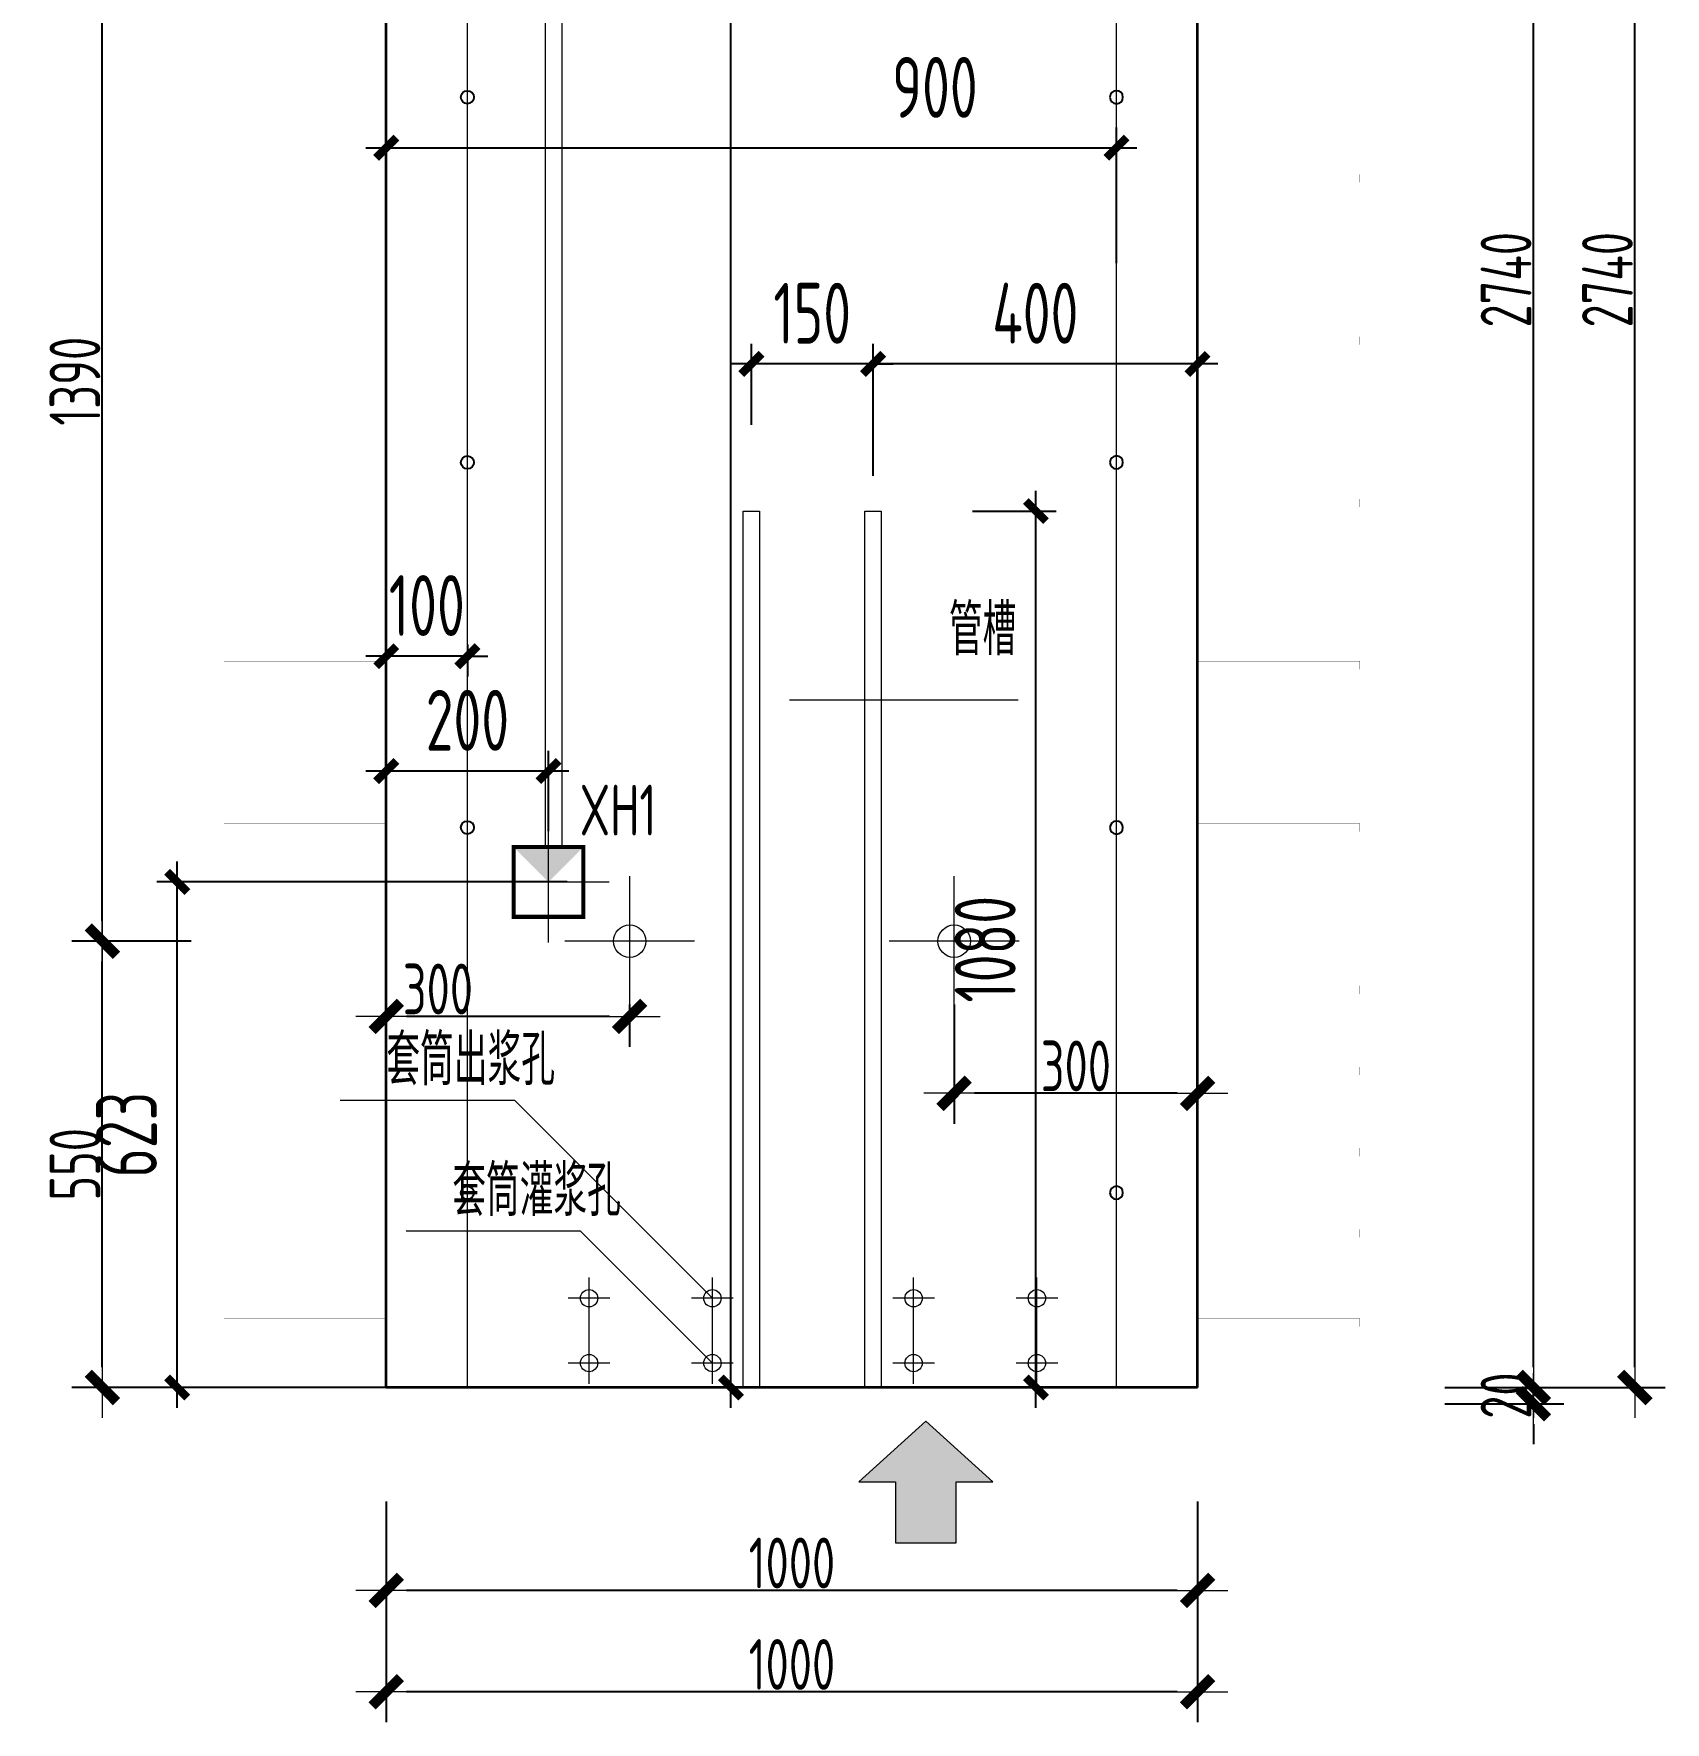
# Model space of a CAD drawing. Extents: x -85320 to 1679916, y -1321939 to 627.
# Drawn here: x 1053777 to 1061821, y -1100663 to -1092341 of the extents above; entities that cross this region are included whole.
import ezdxf
from ezdxf.enums import TextEntityAlignment as Align

# ---------------------------------------------------------------- set-up
doc = ezdxf.new("R2010")
doc.units = 0
doc.header["$LTSCALE"] = 1000
doc.linetypes.add('DOTE', pattern=[2.42, 2, -0.2, 0.02, -0.2])
for name, color, linetype in [('DIAN BOX', 7, 'Continuous'), ('S_WALL', 9, 'Continuous'), ('拉模', 7, 'Continuous')]:
    doc.layers.add(name, color=color, linetype=linetype)
for name, color, linetype, lineweight in [('WCOL', 7, 'Continuous', 0), ('参数表文字', 7, 'Continuous', 18), ('直线', 7, 'Continuous', 18), ('预制墙埋件', 8, 'Continuous', 18), ('预制墙墙身水平筋', 130, 'Continuous', 18), ('预制墙墙身纵向受力筋', 1, 'Continuous', 18), ('预制墙详图标注', 3, 'Continuous', 18), ('预制墙详图轮廓', 3, 'Continuous', 35)]:
    doc.layers.add(name, color=color, linetype=linetype, lineweight=lineweight)
doc.styles.add('TSSD_Dimension', font='tssdeng.shx', dxfattribs={"width": 0.7, "bigfont": 'hztxt.shx'})
doc.styles.add('TSSD_Rein', font='Tssdeng.shx', dxfattribs={"width": 0.7, "bigfont": 'hztxt.shx'})
doc.styles.add('样式 1', font='yjkeng.shx', dxfattribs={"width": 0.7, "bigfont": 'yjkchn.shx'})
doc.dimstyles.new('标注', dxfattribs={"dimtxt": 300, "dimasz": 100, "dimexe": 100, "dimexo": 250, "dimgap": 100, "dimtad": 1, "dimdec": 0, "dimlfac": 0.25, "dimzin": 0, "dimdsep": 46, "dimtxsty": 'TSSD_Dimension', "dimblk": 'ARCHTICK', "dimcen": 0, "dimdle": 100, "dimclrt": 7, "dimadec": 0, "dimazin": 0, "dimtfac": 1, "dimtdec": 0, "dimtix": 1, "dimtmove": 2, "dimatfit": 3, "dimfxl": 1, "dimtolj": 1, "dimtzin": 0, "dimarcsym": 0})
doc.dimstyles.new('盈建科结构', dxfattribs={"dimscale": 100, "dimtxt": 2.5, "dimasz": 1, "dimexe": 1.5, "dimexo": 0.625, "dimgap": 0.1, "dimtad": 1, "dimdec": 0, "dimrnd": 1, "dimzin": 0, "dimdsep": 46, "dimtxsty": '样式 1', "dimblk": '_yjkbk', "dimblk1": 'ARCHTICK', "dimblk2": 'ARCHTICK', "dimcen": 0.09, "dimadec": 0, "dimazin": 0, "dimtfac": 1, "dimtdec": 4, "dimtix": 1, "dimtmove": 2, "dimatfit": 3, "dimfxl": 1, "dimtolj": 1, "dimtzin": 0, "dimarcsym": 0})

# ---------------------------------------------------------------- blocks, each defined once
blk = doc.blocks.new('_yjkbk')
blk.add_line((-1, 0), (1.5, 0))
blk.add_lwpolyline([(-0.7, -0.7, 0.5, 0.5, 0), (0.7, 0.7, 0.5, 0.5, 0)], format="xyseb")
blk = doc.blocks.new('*D3281')
at = {"layer": 'Defpoints', "color": 0, "transparency": 16777216}
for p in [(1058315.3, -1097063.2), (1059515.3, -1097063.2), (1058315.3, -1097563.2)]:
    blk.add_point(p, dxfattribs=at)
at = {"layer": '预制墙详图标注', "color": 0, "lineweight": -2, "transparency": 16777216}
for p, q in [((1058315.3, -1097125.7), (1058315.3, -1097713.2)), ((1059515.3, -1097125.7), (1059515.3, -1097713.2)), ((1059415.3, -1097563.2), (1058415.3, -1097563.2))]:
    blk.add_line(p, q, dxfattribs=at)
at = {"layer": '预制墙详图标注', "color": 0, "lineweight": -2, "transparency": 16777216, "xscale": 100, "yscale": 100, "zscale": 100, "rotation": 180}
blk.add_blockref('_yjkbk', (1058315.3, -1097563.2), dxfattribs=at)
at = {"layer": '预制墙详图标注', "color": 0, "lineweight": -2, "transparency": 16777216, "xscale": 100, "yscale": 100, "zscale": 100}
blk.add_blockref('_yjkbk', (1059515.3, -1097563.2), dxfattribs=at)
at = {"layer": '预制墙详图标注', "color": 0, "transparency": 16777216, "insert": (1058915.3, -1097553.2), "char_height": 250, "attachment_point": 8, "style": '样式 1'}
blk.add_mtext('\\A1;300', dxfattribs=at)
blk = doc.blocks.new('_ArchTick')
at = {"color": 0, "linetype": 'ByBlock', "const_width": 0.4}
blk.add_lwpolyline([(-0.5, -0.5), (0.5, 0.5)], dxfattribs=at)
blk = doc.blocks.new('*D3283')
at = {"layer": 'Defpoints', "color": 0, "transparency": 16777216}
for p in [(1055515.3, -1097063.2), (1056715.3, -1097063.2), (1055515.3, -1097184.1)]:
    blk.add_point(p, dxfattribs=at)
at = {"layer": '预制墙详图标注', "color": 0, "lineweight": -2, "transparency": 16777216}
for p, q in [((1055515.3, -1097125.7), (1055515.3, -1097334.1)), ((1056715.3, -1097125.7), (1056715.3, -1097334.1)), ((1056615.3, -1097184.1), (1055615.3, -1097184.1))]:
    blk.add_line(p, q, dxfattribs=at)
at = {"layer": '预制墙详图标注', "color": 0, "lineweight": -2, "transparency": 16777216, "xscale": 100, "yscale": 100, "zscale": 100, "rotation": 180}
blk.add_blockref('_yjkbk', (1055515.3, -1097184.1), dxfattribs=at)
at = {"layer": '预制墙详图标注', "color": 0, "lineweight": -2, "transparency": 16777216, "xscale": 100, "yscale": 100, "zscale": 100}
blk.add_blockref('_yjkbk', (1056715.3, -1097184.1), dxfattribs=at)
at = {"layer": '预制墙详图标注', "color": 0, "transparency": 16777216, "insert": (1055769.9, -1097174.1), "char_height": 250, "attachment_point": 8, "style": '样式 1'}
blk.add_mtext('\\A1;300', dxfattribs=at)
blk = doc.blocks.new('*D3284')
at = {"layer": 'Defpoints', "color": 0, "transparency": 16777216}
for p in [(1055515.3, -1099513.2), (1059515.3, -1099513.2), (1055515.3, -1100013.2)]:
    blk.add_point(p, dxfattribs=at)
at = {"layer": '预制墙详图标注', "color": 0, "lineweight": -2, "transparency": 16777216}
for p, q in [((1055515.3, -1099575.7), (1055515.3, -1100163.2)), ((1059515.3, -1099575.7), (1059515.3, -1100163.2)), ((1059415.3, -1100013.2), (1055615.3, -1100013.2))]:
    blk.add_line(p, q, dxfattribs=at)
at = {"layer": '预制墙详图标注', "color": 0, "lineweight": -2, "transparency": 16777216, "xscale": 100, "yscale": 100, "zscale": 100, "rotation": 180}
blk.add_blockref('_yjkbk', (1055515.3, -1100013.2), dxfattribs=at)
at = {"layer": '预制墙详图标注', "color": 0, "lineweight": -2, "transparency": 16777216, "xscale": 100, "yscale": 100, "zscale": 100}
blk.add_blockref('_yjkbk', (1059515.3, -1100013.2), dxfattribs=at)
at = {"layer": '预制墙详图标注', "color": 0, "transparency": 16777216, "insert": (1057515.3, -1100003.2), "char_height": 250, "attachment_point": 8, "style": '样式 1'}
blk.add_mtext('\\A1;1000', dxfattribs=at)
blk = doc.blocks.new('*D3285')
at = {"layer": 'Defpoints', "color": 0, "transparency": 16777216}
for p in [(1055515.3, -1100013.2), (1059515.3, -1100013.2), (1055515.3, -1100513.2)]:
    blk.add_point(p, dxfattribs=at)
at = {"layer": '预制墙详图标注', "color": 0, "lineweight": -2, "transparency": 16777216}
for p, q in [((1055515.3, -1100075.7), (1055515.3, -1100663.2)), ((1059515.3, -1100075.7), (1059515.3, -1100663.2)), ((1059415.3, -1100513.2), (1055615.3, -1100513.2))]:
    blk.add_line(p, q, dxfattribs=at)
at = {"layer": '预制墙详图标注', "color": 0, "lineweight": -2, "transparency": 16777216, "xscale": 100, "yscale": 100, "zscale": 100, "rotation": 180}
blk.add_blockref('_yjkbk', (1055515.3, -1100513.2), dxfattribs=at)
at = {"layer": '预制墙详图标注', "color": 0, "lineweight": -2, "transparency": 16777216, "xscale": 100, "yscale": 100, "zscale": 100}
blk.add_blockref('_yjkbk', (1059515.3, -1100513.2), dxfattribs=at)
at = {"layer": '预制墙详图标注', "color": 0, "transparency": 16777216, "insert": (1057515.3, -1100503.2), "char_height": 250, "attachment_point": 8, "style": '样式 1'}
blk.add_mtext('\\A1;1000', dxfattribs=at)
blk = doc.blocks.new('*D3286')
at = {"layer": 'Defpoints', "color": 0, "transparency": 16777216}
for p in [(1060671.2, -1099013.2), (1061171.2, -1099013.2), (1060671.2, -1099093.2)]:
    blk.add_point(p, dxfattribs=at)
at = {"layer": '预制墙详图标注', "color": 0, "lineweight": -2, "transparency": 16777216}
for p, q in [((1061171.2, -1098913.2), (1061171.2, -1098813.2)), ((1060733.7, -1099013.2), (1061321.2, -1099013.2)), ((1061171.2, -1099093.2), (1061171.2, -1099013.2)), ((1060733.7, -1099093.2), (1061321.2, -1099093.2)), ((1061171.2, -1099193.2), (1061171.2, -1099293.2))]:
    blk.add_line(p, q, dxfattribs=at)
at = {"layer": '预制墙详图标注', "color": 0, "lineweight": -2, "transparency": 16777216, "xscale": 100, "yscale": 100, "zscale": 100}
for p, rotation in [((1061171.2, -1099013.2), 270), ((1061171.2, -1099093.2), 90)]:
    blk.add_blockref('_yjkbk', p, dxfattribs=dict(at, rotation=rotation))
at = {"layer": '预制墙详图标注', "color": 0, "transparency": 16777216, "insert": (1061161.2, -1099053.2), "char_height": 250, "attachment_point": 8, "rotation": 90, "style": '样式 1'}
blk.add_mtext('\\A1;20', dxfattribs=at)
blk = doc.blocks.new('*D3287')
at = {"layer": 'Defpoints', "color": 0, "transparency": 16777216}
for p in [(1054115.3, -1096813.2), (1054615.3, -1096813.2), (1054615.3, -1099013.2)]:
    blk.add_point(p, dxfattribs=at)
at = {"layer": '预制墙详图标注', "color": 0, "lineweight": -2, "transparency": 16777216}
for p, q in [((1054552.8, -1096813.2), (1053965.3, -1096813.2)), ((1054115.3, -1098913.2), (1054115.3, -1096913.2)), ((1054552.8, -1099013.2), (1053965.3, -1099013.2))]:
    blk.add_line(p, q, dxfattribs=at)
at = {"layer": '预制墙详图标注', "color": 0, "lineweight": -2, "transparency": 16777216, "xscale": 100, "yscale": 100, "zscale": 100}
for p, rotation in [((1054115.3, -1096813.2), 90), ((1054115.3, -1099013.2), 270)]:
    blk.add_blockref('_yjkbk', p, dxfattribs=dict(at, rotation=rotation))
at = {"layer": '预制墙详图标注', "color": 0, "transparency": 16777216, "insert": (1054105.3, -1097913.2), "char_height": 250, "attachment_point": 8, "rotation": 90, "style": '样式 1'}
blk.add_mtext('\\A1;550', dxfattribs=at)
blk = doc.blocks.new('*D3333')
at = {"layer": 'Defpoints', "color": 0, "transparency": 16777216}
for p in [(1057100.5, -1089401.2), (1057214.7, -1089401.2), (1057751.5, -1099013.2)]:
    blk.add_point(p, dxfattribs=at)
at = {"layer": 'WCOL', "color": 0, "lineweight": -2, "transparency": 16777216}
for p, q in [((1057214.7, -1099113.2), (1057214.7, -1089301.2)), ((1057350.5, -1089401.2), (1057314.7, -1089401.2)), ((1057501.5, -1099013.2), (1057114.7, -1099013.2))]:
    blk.add_line(p, q, dxfattribs=at)
at = {"layer": 'WCOL', "color": 0, "lineweight": -2, "transparency": 16777216, "xscale": 100, "yscale": 100, "zscale": 100}
for p, rotation in [((1057214.7, -1089401.2), 90), ((1057214.7, -1099013.2), 270)]:
    blk.add_blockref('_ArchTick', p, dxfattribs=dict(at, rotation=rotation))
at = {"layer": 'WCOL', "color": 7, "transparency": 16777216, "insert": (1057480.7, -1091797.3), "char_height": 300, "attachment_point": 5, "rotation": 90, "style": 'TSSD_Dimension'}
blk.add_mtext('\\A1;2403', dxfattribs=at)
blk = doc.blocks.new('线盒反')
at = {"layer": 'DIAN BOX'}
h = blk.add_hatch(color=256, dxfattribs=at)
h.dxf.hatch_style = 1
h.paths.add_polyline_path([(1384986.3, -744412.7), (1384814.3, -744240.7), (1385158.3, -744240.7)])
at = {"color": 6, "const_width": 20}
blk.add_lwpolyline([(1384814.3, -744240.7), (1384814.3, -744240.7), (1385158.3, -744240.7), (1385158.3, -744584.7), (1384814.3, -744584.7), (1384814.3, -744240.7)], dxfattribs=at)
at = {"layer": 'WCOL', "color": 4, "linetype": 'DOTE'}
for p, q in [((1384986.3, -744712), (1384986.3, -744113.3)), ((1385285.7, -744412.7), (1384687, -744412.7))]:
    blk.add_line(p, q, dxfattribs=at)
at = {"layer": 'WCOL', "color": 5}
blk.add_lwpolyline([(1385158.3, -744584.7), (1384814.3, -744584.7), (1384814.3, -744240.7), (1385158.3, -744240.7)], close=True, dxfattribs=at)
blk = doc.blocks.new('*D3334')
at = {"layer": 'Defpoints', "color": 0, "transparency": 16777216}
for p in [(1055515.3, -1092772.2), (1059115.3, -1092902.2), (1059115.3, -1093721.2)]:
    blk.add_point(p, dxfattribs=at)
at = {"layer": 'WCOL', "color": 0, "lineweight": -2, "transparency": 16777216}
for p, q in [((1059115.3, -1093471.2), (1059115.3, -1092802.2)), ((1055415.3, -1092902.2), (1059215.3, -1092902.2)), ((1055515.3, -1093022.2), (1055515.3, -1093002.2))]:
    blk.add_line(p, q, dxfattribs=at)
at = {"layer": 'WCOL', "color": 0, "lineweight": -2, "transparency": 16777216, "xscale": 100, "yscale": 100, "zscale": 100, "rotation": 180}
blk.add_blockref('_ArchTick', (1055515.3, -1092902.2), dxfattribs=at)
at = {"layer": 'WCOL', "color": 0, "lineweight": -2, "transparency": 16777216, "xscale": 100, "yscale": 100, "zscale": 100}
blk.add_blockref('_ArchTick', (1059115.3, -1092902.2), dxfattribs=at)
at = {"layer": 'WCOL', "color": 7, "transparency": 16777216, "insert": (1058220.3, -1092604.8), "char_height": 300, "attachment_point": 5, "style": 'TSSD_Dimension'}
blk.add_mtext('\\A1;900', dxfattribs=at)
blk = doc.blocks.new('*D3335')
at = {"layer": 'Defpoints', "color": 0, "transparency": 16777216}
for p in [(1054484.4, -1096521.2), (1056656.5, -1096521.2), (1056092.6, -1099013.2)]:
    blk.add_point(p, dxfattribs=at)
at = {"layer": 'WCOL', "color": 0, "lineweight": -2, "transparency": 16777216}
for p, q in [((1054484.4, -1099113.2), (1054484.4, -1096421.2)), ((1056406.5, -1096521.2), (1054384.4, -1096521.2)), ((1055842.6, -1099013.2), (1054384.4, -1099013.2))]:
    blk.add_line(p, q, dxfattribs=at)
at = {"layer": 'WCOL', "color": 0, "lineweight": -2, "transparency": 16777216, "xscale": 100, "yscale": 100, "zscale": 100}
for p, rotation in [((1054484.4, -1096521.2), 90), ((1054484.4, -1099013.2), 270)]:
    blk.add_blockref('_ArchTick', p, dxfattribs=dict(at, rotation=rotation))
at = {"layer": 'WCOL', "color": 7, "transparency": 16777216, "insert": (1054234.4, -1097767.2), "char_height": 300, "attachment_point": 5, "rotation": 90, "style": 'TSSD_Dimension'}
blk.add_mtext('\\A1;623', dxfattribs=at)
blk = doc.blocks.new('*D3336')
at = {"layer": 'Defpoints', "color": 0, "transparency": 16777216}
for p in [(1055515.3, -1095974.6), (1055515.3, -1096521.2), (1056315.3, -1096521.2)]:
    blk.add_point(p, dxfattribs=at)
at = {"layer": 'WCOL', "color": 0, "lineweight": -2, "transparency": 16777216}
for p, q in [((1055515.3, -1096271.2), (1055515.3, -1095874.6)), ((1056315.3, -1096271.2), (1056315.3, -1095874.6)), ((1056415.3, -1095974.6), (1055415.3, -1095974.6))]:
    blk.add_line(p, q, dxfattribs=at)
at = {"layer": 'WCOL', "color": 0, "lineweight": -2, "transparency": 16777216, "xscale": 100, "yscale": 100, "zscale": 100, "rotation": 180}
blk.add_blockref('_ArchTick', (1055515.3, -1095974.6), dxfattribs=at)
at = {"layer": 'WCOL', "color": 0, "lineweight": -2, "transparency": 16777216, "xscale": 100, "yscale": 100, "zscale": 100}
blk.add_blockref('_ArchTick', (1056315.3, -1095974.6), dxfattribs=at)
at = {"layer": 'WCOL', "color": 7, "transparency": 16777216, "insert": (1055915.3, -1095724.6), "char_height": 300, "attachment_point": 5, "style": 'TSSD_Dimension'}
blk.add_mtext('\\A1;200', dxfattribs=at)
blk = doc.blocks.new('*D3345')
at = {"layer": 'Defpoints', "color": 0, "transparency": 16777216}
for p in [(1060671.2, -1088093.2), (1061171.2, -1088093.2), (1060671.2, -1099013.2)]:
    blk.add_point(p, dxfattribs=at)
at = {"layer": '预制墙详图标注', "color": 0, "lineweight": -2, "transparency": 16777216}
for p, q in [((1060733.7, -1088093.2), (1061321.2, -1088093.2)), ((1061171.2, -1098913.2), (1061171.2, -1088193.2)), ((1060733.7, -1099013.2), (1061321.2, -1099013.2))]:
    blk.add_line(p, q, dxfattribs=at)
at = {"layer": '预制墙详图标注', "color": 0, "lineweight": -2, "transparency": 16777216, "xscale": 100, "yscale": 100, "zscale": 100}
for p, rotation in [((1061171.2, -1088093.2), 90), ((1061171.2, -1099013.2), 270)]:
    blk.add_blockref('_yjkbk', p, dxfattribs=dict(at, rotation=rotation))
at = {"layer": '预制墙详图标注', "color": 0, "transparency": 16777216, "insert": (1061161.2, -1093553.2), "char_height": 250, "attachment_point": 8, "rotation": 90, "style": '样式 1'}
blk.add_mtext('\\A1;2740', dxfattribs=at)
blk = doc.blocks.new('*D3346')
at = {"layer": 'Defpoints', "color": 0, "transparency": 16777216}
for p in [(1061171.2, -1088093.2), (1061671.2, -1088093.2), (1061171.2, -1099013.2)]:
    blk.add_point(p, dxfattribs=at)
at = {"layer": '预制墙详图标注', "color": 0, "lineweight": -2, "transparency": 16777216}
for p, q in [((1061233.7, -1088093.2), (1061821.2, -1088093.2)), ((1061671.2, -1098913.2), (1061671.2, -1088193.2)), ((1061233.7, -1099013.2), (1061821.2, -1099013.2))]:
    blk.add_line(p, q, dxfattribs=at)
at = {"layer": '预制墙详图标注', "color": 0, "lineweight": -2, "transparency": 16777216, "xscale": 100, "yscale": 100, "zscale": 100}
for p, rotation in [((1061671.2, -1088093.2), 90), ((1061671.2, -1099013.2), 270)]:
    blk.add_blockref('_yjkbk', p, dxfattribs=dict(at, rotation=rotation))
at = {"layer": '预制墙详图标注', "color": 0, "transparency": 16777216, "insert": (1061661.2, -1093553.2), "char_height": 250, "attachment_point": 8, "rotation": 90, "style": '样式 1'}
blk.add_mtext('\\A1;2740', dxfattribs=at)
blk = doc.blocks.new('*D3356')
at = {"layer": 'Defpoints', "color": 0, "transparency": 16777216}
for p in [(1054115.3, -1091293.2), (1054615.3, -1091293.2), (1054615.3, -1096813.2)]:
    blk.add_point(p, dxfattribs=at)
at = {"layer": '预制墙详图标注', "color": 0, "lineweight": -2, "transparency": 16777216}
for p, q in [((1054552.8, -1091293.2), (1053965.3, -1091293.2)), ((1054115.3, -1096713.2), (1054115.3, -1091393.2)), ((1054552.8, -1096813.2), (1053965.3, -1096813.2))]:
    blk.add_line(p, q, dxfattribs=at)
at = {"layer": '预制墙详图标注', "color": 0, "lineweight": -2, "transparency": 16777216, "xscale": 100, "yscale": 100, "zscale": 100}
for p, rotation in [((1054115.3, -1091293.2), 90), ((1054115.3, -1096813.2), 270)]:
    blk.add_blockref('_yjkbk', p, dxfattribs=dict(at, rotation=rotation))
at = {"layer": '预制墙详图标注', "color": 0, "transparency": 16777216, "insert": (1054105.3, -1094053.2), "char_height": 250, "attachment_point": 8, "rotation": 90, "style": '样式 1'}
blk.add_mtext('\\A1;1390', dxfattribs=at)
blk = doc.blocks.new('*D3365')
at = {"layer": 'Defpoints', "color": 0, "transparency": 16777216}
for p in [(1055515.3, -1095101.2), (1055915.3, -1095101.2), (1055515.3, -1095408.9)]:
    blk.add_point(p, dxfattribs=at)
at = {"layer": '拉模', "color": 0, "lineweight": -2, "transparency": 16777216}
for p, q in [((1055515.3, -1095408.9), (1055415.3, -1095408.9)), ((1055515.3, -1095351.2), (1055515.3, -1095508.9)), ((1055915.3, -1095408.9), (1055515.3, -1095408.9)), ((1055915.3, -1095351.2), (1055915.3, -1095508.9)), ((1055915.3, -1095408.9), (1056015.3, -1095408.9))]:
    blk.add_line(p, q, dxfattribs=at)
at = {"layer": '拉模', "color": 0, "lineweight": -2, "transparency": 16777216, "xscale": 100, "yscale": 100, "zscale": 100}
blk.add_blockref('_ArchTick', (1055515.3, -1095408.9), dxfattribs=at)
at = {"layer": '拉模', "color": 0, "lineweight": -2, "transparency": 16777216, "xscale": 100, "yscale": 100, "zscale": 100, "rotation": 180}
blk.add_blockref('_ArchTick', (1055915.3, -1095408.9), dxfattribs=at)
at = {"layer": '拉模', "color": 7, "lineweight": 0, "transparency": 16777216, "insert": (1055715.3, -1095158.9), "char_height": 300, "attachment_point": 5, "style": 'TSSD_Dimension'}
blk.add_mtext('\\A1;100', dxfattribs=at)
blk = doc.blocks.new('拉模孔')
at = {"layer": 'S_WALL'}
for centre in [(1021567.4, -836846.6), (1021567.4, -838646.6), (1021567.4, -840446.6), (1021567.4, -842246.6)]:
    blk.add_circle(centre, 32, dxfattribs=at)
at = {"layer": '拉模', "color": 3, "lineweight": 0}
blk.add_line((1021567.4, -843206.6), (1021567.4, -832432.7), dxfattribs=at)
blk = doc.blocks.new('*D3367')
at = {"layer": 'Defpoints', "color": 0, "transparency": 16777216}
for p in [(1057915.3, -1093968.2), (1057915.3, -1094769), (1059515.3, -1094769)]:
    blk.add_point(p, dxfattribs=at)
at = {"layer": '预制墙墙身水平筋', "color": 0, "lineweight": -2, "transparency": 16777216}
for p, q in [((1057915.3, -1094519), (1057915.3, -1093868.2)), ((1059515.3, -1094519), (1059515.3, -1093868.2)), ((1059615.3, -1093968.2), (1057815.3, -1093968.2))]:
    blk.add_line(p, q, dxfattribs=at)
at = {"layer": '预制墙墙身水平筋', "color": 0, "lineweight": -2, "transparency": 16777216, "xscale": 100, "yscale": 100, "zscale": 100, "rotation": 180}
blk.add_blockref('_ArchTick', (1057915.3, -1093968.2), dxfattribs=at)
at = {"layer": '预制墙墙身水平筋', "color": 0, "lineweight": -2, "transparency": 16777216, "xscale": 100, "yscale": 100, "zscale": 100}
blk.add_blockref('_ArchTick', (1059515.3, -1093968.2), dxfattribs=at)
at = {"layer": '预制墙墙身水平筋', "color": 7, "transparency": 16777216, "insert": (1058715.3, -1093718.2), "char_height": 300, "attachment_point": 5, "style": 'TSSD_Dimension'}
blk.add_mtext('\\A1;400', dxfattribs=at)
blk = doc.blocks.new('*D3368')
at = {"layer": 'Defpoints', "color": 0, "transparency": 16777216}
for p in [(1057315.3, -1093968.2), (1057315.3, -1094519), (1057915.3, -1094519)]:
    blk.add_point(p, dxfattribs=at)
at = {"layer": '预制墙墙身水平筋', "color": 0, "lineweight": -2, "transparency": 16777216}
for p, q in [((1057315.3, -1094269), (1057315.3, -1093868.2)), ((1057915.3, -1094269), (1057915.3, -1093868.2)), ((1057315.3, -1093968.2), (1057215.3, -1093968.2)), ((1057915.3, -1093968.2), (1057315.3, -1093968.2)), ((1057915.3, -1093968.2), (1058015.3, -1093968.2))]:
    blk.add_line(p, q, dxfattribs=at)
at = {"layer": '预制墙墙身水平筋', "color": 0, "lineweight": -2, "transparency": 16777216, "xscale": 100, "yscale": 100, "zscale": 100}
blk.add_blockref('_ArchTick', (1057315.3, -1093968.2), dxfattribs=at)
at = {"layer": '预制墙墙身水平筋', "color": 0, "lineweight": -2, "transparency": 16777216, "xscale": 100, "yscale": 100, "zscale": 100, "rotation": 180}
blk.add_blockref('_ArchTick', (1057915.3, -1093968.2), dxfattribs=at)
at = {"layer": '预制墙墙身水平筋', "color": 7, "transparency": 16777216, "insert": (1057615.3, -1093718.2), "char_height": 300, "attachment_point": 5, "style": 'TSSD_Dimension'}
blk.add_mtext('\\A1;150', dxfattribs=at)
blk = doc.blocks.new('*D3369')
at = {"layer": 'Defpoints', "color": 0, "transparency": 16777216}
for p in [(1058155.3, -1094693.2), (1058718.4, -1094693.2), (1058155.3, -1099013.2)]:
    blk.add_point(p, dxfattribs=at)
at = {"layer": '预制墙墙身水平筋', "color": 0, "lineweight": -2, "transparency": 16777216}
for p, q in [((1058718.4, -1099113.2), (1058718.4, -1094593.2)), ((1058405.3, -1094693.2), (1058818.4, -1094693.2)), ((1058405.3, -1099013.2), (1058818.4, -1099013.2))]:
    blk.add_line(p, q, dxfattribs=at)
at = {"layer": '预制墙墙身水平筋', "color": 0, "lineweight": -2, "transparency": 16777216, "xscale": 100, "yscale": 100, "zscale": 100}
for p, rotation in [((1058718.4, -1094693.2), 90), ((1058718.4, -1099013.2), 270)]:
    blk.add_blockref('_ArchTick', p, dxfattribs=dict(at, rotation=rotation))
at = {"layer": '预制墙墙身水平筋', "color": 7, "transparency": 16777216, "insert": (1058468.4, -1096853.2), "char_height": 300, "attachment_point": 5, "rotation": 90, "style": 'TSSD_Dimension'}
blk.add_mtext('\\A1;1080', dxfattribs=at)

msp = doc.modelspace()

# ---------------------------------------------------------------- hatches: boundary and pattern name
at = {"layer": 'WCOL'}
h = msp.add_hatch(color=4, dxfattribs=at)
h.dxf.hatch_style = 1
h.paths.add_polyline_path([(1057845.393, -1099478.619), (1058025.393, -1099478.619), (1058025.393, -1099778.619), (1058325.393, -1099778.619), (1058325.393, -1099478.619), (1058505.393, -1099478.619), (1058175.393, -1099178.619)])

# ---------------------------------------------------------------- linework, layer by layer
at = {"layer": 'S_WALL'}
for centre in [(1055915.312, -1092653.161), (1055915.312, -1094453.161), (1055915.312, -1096253.161), (1055915.312, -1098053.161)]:
    msp.add_circle(centre, 32, dxfattribs=at)
at = {"layer": 'WCOL', "color": 7}
for p, q in [((1056300.962, -1096349.161), (1056300.962, -1087493.161)), ((1056380.962, -1087493.161), (1056380.962, -1096349.161)), ((1056380.962, -1096349.161), (1056300.962, -1096349.161))]:
    msp.add_line(p, q, dxfattribs=at)
at = {"layer": 'WCOL', "color": 6}
for points in [[(1057355.312, -1099013.161), (1057275.312, -1099013.161), (1057275.312, -1094693.161), (1057355.312, -1094693.161)], [(1057955.312, -1099013.161), (1057875.312, -1099013.161), (1057875.312, -1094693.161), (1057955.312, -1094693.161)]]:
    msp.add_lwpolyline(points, close=True, dxfattribs=at)
at = {"layer": 'WCOL'}
msp.add_lwpolyline([(1057845.393, -1099478.619), (1058025.393, -1099478.619), (1058025.393, -1099778.619), (1058325.393, -1099778.619), (1058325.393, -1099478.619), (1058505.393, -1099478.619), (1058175.393, -1099178.619), (1057845.393, -1099478.619)], dxfattribs=at)
at = {"layer": '拉模', "color": 3, "lineweight": 0}
msp.add_line((1055915.312, -1099013.161), (1055915.312, -1088239.26), dxfattribs=at)
at = {"layer": '直线', "lineweight": 18}
for points in [[(1057123.312, -1098573.161), (1056148.312, -1097598.161), (1055288.469, -1097598.161)], [(1057123.312, -1098893.161), (1056473.312, -1098243.161), (1055613.469, -1098243.161)]]:
    msp.add_lwpolyline(points, dxfattribs=at)
at = {"layer": '预制墙埋件', "lineweight": 18}
for p, q in [((1056715.312, -1097133.161), (1056715.312, -1096493.161)), ((1058315.312, -1097133.161), (1058315.312, -1096493.161)), ((1057035.312, -1096813.161), (1056395.312, -1096813.161)), ((1058635.312, -1096813.161), (1057995.312, -1096813.161))]:
    msp.add_line(p, q, dxfattribs=at)
for centre in [(1056715.312, -1096813.161), (1058315.312, -1096813.161)]:
    msp.add_circle(centre, 80, dxfattribs=at)
at = {"layer": '预制墙墙身水平筋', "color": 4}
msp.add_line((1057502.67, -1095624.459), (1058630.019, -1095624.459), dxfattribs=at)
at = {"layer": '预制墙墙身水平筋', "lineweight": 18, "const_width": 0.18}
for points in [[(1055515.312, -1093033.161), (1054715.312, -1093033.161), (1054715.312, -1093073.161), (1054851.847, -1093073.161), (1054851.847, -1093033.161), (1054715.312, -1093033.161), (1054715.312, -1093073.161), (1055515.312, -1093073.161)], [(1055515.312, -1093033.161), (1054715.312, -1093033.161), (1054715.312, -1093073.161), (1054851.847, -1093073.161), (1054851.847, -1093033.161), (1054715.312, -1093033.161), (1054715.312, -1093073.161), (1055515.312, -1093073.161)], [(1060178.776, -1093073.161), (1060315.312, -1093073.161), (1060315.312, -1093033.161), (1059515.312, -1093033.161), (1059515.312, -1093073.161), (1060315.312, -1093073.161), (1060315.312, -1093033.161), (1060178.776, -1093033.161)], [(1060178.776, -1093073.161), (1060315.312, -1093073.161), (1060315.312, -1093033.161), (1059515.312, -1093033.161), (1059515.312, -1093073.161), (1060315.312, -1093073.161), (1060315.312, -1093033.161), (1060178.776, -1093033.161)], [(1055515.312, -1093833.161), (1054715.312, -1093833.161), (1054715.312, -1093873.161), (1054851.847, -1093873.161), (1054851.847, -1093833.161), (1054715.312, -1093833.161), (1054715.312, -1093873.161), (1055515.312, -1093873.161)], [(1055515.312, -1093833.161), (1054715.312, -1093833.161), (1054715.312, -1093873.161), (1054851.847, -1093873.161), (1054851.847, -1093833.161), (1054715.312, -1093833.161), (1054715.312, -1093873.161), (1055515.312, -1093873.161)], [(1060178.776, -1093873.161), (1060315.312, -1093873.161), (1060315.312, -1093833.161), (1059515.312, -1093833.161), (1059515.312, -1093873.161), (1060315.312, -1093873.161), (1060315.312, -1093833.161), (1060178.776, -1093833.161)], [(1060178.776, -1093873.161), (1060315.312, -1093873.161), (1060315.312, -1093833.161), (1059515.312, -1093833.161), (1059515.312, -1093873.161), (1060315.312, -1093873.161), (1060315.312, -1093833.161), (1060178.776, -1093833.161)], [(1055515.312, -1094633.161), (1054715.312, -1094633.161), (1054715.312, -1094673.161), (1054851.847, -1094673.161), (1054851.847, -1094633.161), (1054715.312, -1094633.161), (1054715.312, -1094673.161), (1055515.312, -1094673.161)], [(1055515.312, -1094633.161), (1054715.312, -1094633.161), (1054715.312, -1094673.161), (1054851.847, -1094673.161), (1054851.847, -1094633.161), (1054715.312, -1094633.161), (1054715.312, -1094673.161), (1055515.312, -1094673.161)], [(1060178.776, -1094673.161), (1060315.312, -1094673.161), (1060315.312, -1094633.161), (1059515.312, -1094633.161), (1059515.312, -1094673.161), (1060315.312, -1094673.161), (1060315.312, -1094633.161), (1060178.776, -1094633.161)], [(1060178.776, -1094673.161), (1060315.312, -1094673.161), (1060315.312, -1094633.161), (1059515.312, -1094633.161), (1059515.312, -1094673.161), (1060315.312, -1094673.161), (1060315.312, -1094633.161), (1060178.776, -1094633.161)], [(1055515.312, -1095433.161), (1054715.312, -1095433.161), (1054715.312, -1095473.161), (1054851.847, -1095473.161), (1054851.847, -1095433.161), (1054715.312, -1095433.161), (1054715.312, -1095473.161), (1055515.312, -1095473.161)], [(1055515.312, -1095433.161), (1054715.312, -1095433.161), (1054715.312, -1095473.161), (1054851.847, -1095473.161), (1054851.847, -1095433.161), (1054715.312, -1095433.161), (1054715.312, -1095473.161), (1055515.312, -1095473.161)], [(1060178.776, -1095473.161), (1060315.312, -1095473.161), (1060315.312, -1095433.161), (1059515.312, -1095433.161), (1059515.312, -1095473.161), (1060315.312, -1095473.161), (1060315.312, -1095433.161), (1060178.776, -1095433.161)], [(1060178.776, -1095473.161), (1060315.312, -1095473.161), (1060315.312, -1095433.161), (1059515.312, -1095433.161), (1059515.312, -1095473.161), (1060315.312, -1095473.161), (1060315.312, -1095433.161), (1060178.776, -1095433.161)], [(1055515.312, -1096233.161), (1054715.312, -1096233.161), (1054715.312, -1096273.161), (1054851.847, -1096273.161), (1054851.847, -1096233.161), (1054715.312, -1096233.161), (1054715.312, -1096273.161), (1055515.312, -1096273.161)], [(1055515.312, -1096233.161), (1054715.312, -1096233.161), (1054715.312, -1096273.161), (1054851.847, -1096273.161), (1054851.847, -1096233.161), (1054715.312, -1096233.161), (1054715.312, -1096273.161), (1055515.312, -1096273.161)], [(1060178.776, -1096273.161), (1060315.312, -1096273.161), (1060315.312, -1096233.161), (1059515.312, -1096233.161), (1059515.312, -1096273.161), (1060315.312, -1096273.161), (1060315.312, -1096233.161), (1060178.776, -1096233.161)], [(1060178.776, -1096273.161), (1060315.312, -1096273.161), (1060315.312, -1096233.161), (1059515.312, -1096233.161), (1059515.312, -1096273.161), (1060315.312, -1096273.161), (1060315.312, -1096233.161), (1060178.776, -1096233.161)], [(1055515.312, -1097033.161), (1054715.312, -1097033.161), (1054715.312, -1097073.161), (1054851.847, -1097073.161), (1054851.847, -1097033.161), (1054715.312, -1097033.161), (1054715.312, -1097073.161), (1055515.312, -1097073.161)], [(1055515.312, -1097033.161), (1054715.312, -1097033.161), (1054715.312, -1097073.161), (1054851.847, -1097073.161), (1054851.847, -1097033.161), (1054715.312, -1097033.161), (1054715.312, -1097073.161), (1055515.312, -1097073.161)], [(1060178.776, -1097073.161), (1060315.312, -1097073.161), (1060315.312, -1097033.161), (1059515.312, -1097033.161), (1059515.312, -1097073.161), (1060315.312, -1097073.161), (1060315.312, -1097033.161), (1060178.776, -1097033.161)], [(1060178.776, -1097073.161), (1060315.312, -1097073.161), (1060315.312, -1097033.161), (1059515.312, -1097033.161), (1059515.312, -1097073.161), (1060315.312, -1097073.161), (1060315.312, -1097033.161), (1060178.776, -1097033.161)], [(1055515.312, -1097433.161), (1054715.312, -1097433.161), (1054715.312, -1097473.161), (1054851.847, -1097473.161), (1054851.847, -1097433.161), (1054715.312, -1097433.161), (1054715.312, -1097473.161), (1055515.312, -1097473.161)], [(1055515.312, -1097433.161), (1054715.312, -1097433.161), (1054715.312, -1097473.161), (1054851.847, -1097473.161), (1054851.847, -1097433.161), (1054715.312, -1097433.161), (1054715.312, -1097473.161), (1055515.312, -1097473.161)], [(1060178.776, -1097473.161), (1060315.312, -1097473.161), (1060315.312, -1097433.161), (1059515.312, -1097433.161), (1059515.312, -1097473.161), (1060315.312, -1097473.161), (1060315.312, -1097433.161), (1060178.776, -1097433.161)], [(1060178.776, -1097473.161), (1060315.312, -1097473.161), (1060315.312, -1097433.161), (1059515.312, -1097433.161), (1059515.312, -1097473.161), (1060315.312, -1097473.161), (1060315.312, -1097433.161), (1060178.776, -1097433.161)], [(1055515.312, -1097833.161), (1054715.312, -1097833.161), (1054715.312, -1097873.161), (1054851.847, -1097873.161), (1054851.847, -1097833.161), (1054715.312, -1097833.161), (1054715.312, -1097873.161), (1055515.312, -1097873.161)], [(1055515.312, -1097833.161), (1054715.312, -1097833.161), (1054715.312, -1097873.161), (1054851.847, -1097873.161), (1054851.847, -1097833.161), (1054715.312, -1097833.161), (1054715.312, -1097873.161), (1055515.312, -1097873.161)], [(1060178.776, -1097873.161), (1060315.312, -1097873.161), (1060315.312, -1097833.161), (1059515.312, -1097833.161), (1059515.312, -1097873.161), (1060315.312, -1097873.161), (1060315.312, -1097833.161), (1060178.776, -1097833.161)], [(1060178.776, -1097873.161), (1060315.312, -1097873.161), (1060315.312, -1097833.161), (1059515.312, -1097833.161), (1059515.312, -1097873.161), (1060315.312, -1097873.161), (1060315.312, -1097833.161), (1060178.776, -1097833.161)], [(1055515.312, -1098233.161), (1054715.312, -1098233.161), (1054715.312, -1098273.161), (1054851.847, -1098273.161), (1054851.847, -1098233.161), (1054715.312, -1098233.161), (1054715.312, -1098273.161), (1055515.312, -1098273.161)], [(1055515.312, -1098233.161), (1054715.312, -1098233.161), (1054715.312, -1098273.161), (1054851.847, -1098273.161), (1054851.847, -1098233.161), (1054715.312, -1098233.161), (1054715.312, -1098273.161), (1055515.312, -1098273.161)], [(1060178.776, -1098273.161), (1060315.312, -1098273.161), (1060315.312, -1098233.161), (1059515.312, -1098233.161), (1059515.312, -1098273.161), (1060315.312, -1098273.161), (1060315.312, -1098233.161), (1060178.776, -1098233.161)], [(1060178.776, -1098273.161), (1060315.312, -1098273.161), (1060315.312, -1098233.161), (1059515.312, -1098233.161), (1059515.312, -1098273.161), (1060315.312, -1098273.161), (1060315.312, -1098233.161), (1060178.776, -1098233.161)], [(1055515.312, -1098673.161), (1054715.312, -1098673.161), (1054715.312, -1098713.161), (1054851.847, -1098713.161), (1054851.847, -1098673.161), (1054715.312, -1098673.161), (1054715.312, -1098713.161), (1055515.312, -1098713.161)], [(1055515.312, -1098673.161), (1054715.312, -1098673.161), (1054715.312, -1098713.161), (1054851.847, -1098713.161), (1054851.847, -1098673.161), (1054715.312, -1098673.161), (1054715.312, -1098713.161), (1055515.312, -1098713.161)], [(1060178.776, -1098713.161), (1060315.312, -1098713.161), (1060315.312, -1098673.161), (1059515.312, -1098673.161), (1059515.312, -1098713.161), (1060315.312, -1098713.161), (1060315.312, -1098673.161), (1060178.776, -1098673.161)], [(1060178.776, -1098713.161), (1060315.312, -1098713.161), (1060315.312, -1098673.161), (1059515.312, -1098673.161), (1059515.312, -1098713.161), (1060315.312, -1098713.161), (1060315.312, -1098673.161), (1060178.776, -1098673.161)]]:
    msp.add_lwpolyline(points, close=True, dxfattribs=at)
at = {"layer": '预制墙墙身纵向受力筋', "lineweight": 18}
for p, q in [((1056515.312, -1098995.828), (1056515.312, -1098470.494)), ((1057123.312, -1098995.828), (1057123.312, -1098470.494)), ((1058115.312, -1098995.828), (1058115.312, -1098470.494)), ((1058723.312, -1098995.828), (1058723.312, -1098470.494)), ((1056617.978, -1098573.161), (1056412.645, -1098573.161)), ((1057225.978, -1098573.161), (1057020.645, -1098573.161)), ((1058217.978, -1098573.161), (1058012.645, -1098573.161)), ((1058825.978, -1098573.161), (1058620.645, -1098573.161)), ((1056617.978, -1098893.161), (1056412.645, -1098893.161)), ((1057225.978, -1098893.161), (1057020.645, -1098893.161)), ((1058217.978, -1098893.161), (1058012.645, -1098893.161)), ((1058825.978, -1098893.161), (1058620.645, -1098893.161))]:
    msp.add_line(p, q, dxfattribs=at)
for centre in [(1056515.312, -1098573.161), (1057123.312, -1098573.161), (1058115.312, -1098573.161), (1058723.312, -1098573.161), (1056515.312, -1098893.161), (1057123.312, -1098893.161), (1058115.312, -1098893.161), (1058723.312, -1098893.161)]:
    msp.add_circle(centre, 42.667, dxfattribs=at)
at = {"layer": '预制墙详图轮廓', "lineweight": 35}
for p, q in [((1055515.312, -1099013.161), (1055515.312, -1088093.161)), ((1059515.312, -1099013.161), (1059515.312, -1088093.161)), ((1059515.312, -1099013.161), (1055515.312, -1099013.161))]:
    msp.add_line(p, q, dxfattribs=at)

# ---------------------------------------------------------------- block references
at = {"layer": 'WCOL', "color": 7, "xscale": -1}
msp.add_blockref('线盒反', (2441301.66, -352108.463), dxfattribs=at)
at = {"layer": '拉模', "color": 3, "xscale": -1}
msp.add_blockref('拉模孔', (2080682.673, -255806.584), dxfattribs=at)

# ---------------------------------------------------------------- texts
at = {"layer": '参数表文字', "linetype": 'Continuous', "style": 'TSSD_Rein', "width": 0.7}
msp.add_text('XH1', height=250, dxfattribs=at).set_placement((1056657.876, -1096167.021), align=Align.MIDDLE_CENTER)
at = {"layer": '直线', "linetype": 'Continuous', "style": '样式 1', "width": 0.7}
for s, p in [('管槽', (1058621.877, -1095478.276)), ('套筒出浆孔', (1056347.048, -1097598.161)), ('套筒灌浆孔', (1056672.048, -1098243.161))]:
    msp.add_text(s, height=250, dxfattribs=at).set_placement(p, align=Align.BOTTOM_RIGHT)

# ---------------------------------------------------------------- dimensions: what is measured, and where the dimension line sits
at = {"layer": 'WCOL', "color": 7}
for base, p1, p2, angle, picture, middle in [((1057214.663, -1089401.161), (1057751.464, -1099013.161), (1057100.472, -1089401.161), 90, '*D3333', (1057480.726, -1091797.298)), ((1059115.312, -1092902.224), (1055515.312, -1092772.172), (1059115.312, -1093721.161), 180, '*D3334', (1058220.289, -1092604.83))]:
    dim = msp.add_linear_dim(base=base, p1=p1, p2=p2, angle=angle, dimstyle='标注', dxfattribs=at)
    dim.commit()
    dim.dimension.update_dxf_attribs({"geometry": picture, "text_midpoint": middle, "dimtype": 160})
for base, p1, p2, angle, picture, middle in [((1055515.312, -1095974.644), (1056315.312, -1096521.161), (1055515.312, -1096521.161), 180, '*D3336', (1055915.312, -1095724.644)), ((1054484.391, -1096521.161), (1056092.602, -1099013.161), (1056656.546, -1096521.161), 90, '*D3335', (1054234.391, -1097767.161))]:
    dim = msp.add_linear_dim(base=base, p1=p1, p2=p2, angle=angle, dimstyle='标注', dxfattribs=at)
    dim.commit()
    dim.dimension.update_dxf_attribs({"geometry": picture, "text_midpoint": middle})
at = {"layer": '拉模', "color": 3, "lineweight": 0}
dim = msp.add_linear_dim(base=(1055515.312, -1095408.933), p1=(1055915.312, -1095101.229), p2=(1055515.312, -1095101.229), angle=180, dimstyle='标注', dxfattribs=at)
dim.commit()
dim.dimension.update_dxf_attribs({"geometry": '*D3365', "text_midpoint": (1055715.312, -1095158.933)})
at = {"layer": '预制墙墙身水平筋', "color": 4}
for base, p1, p2, angle, picture, middle in [((1057315.312, -1093968.161), (1057915.312, -1094518.987), (1057315.312, -1094518.987), 180, '*D3368', (1057615.312, -1093718.161)), ((1057915.312, -1093968.161), (1059515.312, -1094768.987), (1057915.312, -1094768.987), 180, '*D3367', (1058715.312, -1093718.161)), ((1058718.409, -1094693.161), (1058155.312, -1099013.161), (1058155.312, -1094693.161), 90, '*D3369', (1058468.409, -1096853.161))]:
    dim = msp.add_linear_dim(base=base, p1=p1, p2=p2, angle=angle, dimstyle='标注', dxfattribs=at)
    dim.commit()
    dim.dimension.update_dxf_attribs({"geometry": picture, "text_midpoint": middle})
at = {"layer": '预制墙详图标注'}
for p1, p2, distance, text, picture, middle in [((1060671.171, -1099013.161), (1060671.171, -1088093.161), -500, '2740', '*D3345', (1061036.171, -1093553.161)), ((1061171.171, -1099013.161), (1061171.171, -1088093.161), -500, '2740', '*D3346', (1061536.171, -1093553.161)), ((1054615.312, -1096813.161), (1054615.312, -1091293.161), 500, '1390', '*D3356', (1053980.312, -1094053.161))]:
    dim = msp.add_aligned_dim(p1=p1, p2=p2, distance=distance, text=text, dimstyle='盈建科结构', override={"dimscale": 100, "dimtxt": 2.5, "dimasz": 1, "dimexe": 1.5, "dimexo": 0.625, "dimgap": 0.1, "dimtad": 1, "dimlfac": 0.25, "dimrnd": 5, "dimdle": 0, "dimtix": 1, "dimfxlon": 0}, dxfattribs=at)
    dim.commit()
    dim.dimension.update_dxf_attribs({"geometry": picture, "text_midpoint": middle})
for p1, p2, distance, picture, middle in [((1054615.312, -1099013.161), (1054615.312, -1096813.161), 500, '*D3287', (1053980.312, -1097913.161)), ((1059515.312, -1097063.161), (1058315.312, -1097063.161), 500, '*D3281', (1058915.312, -1097428.161)), ((1060671.171, -1099093.161), (1060671.171, -1099013.161), -500, '*D3286', (1061036.171, -1099053.161)), ((1059515.312, -1099513.161), (1055515.312, -1099513.161), 500, '*D3284', (1057515.312, -1099878.161)), ((1059515.312, -1100013.161), (1055515.312, -1100013.161), 500, '*D3285', (1057515.312, -1100378.161))]:
    dim = msp.add_aligned_dim(p1=p1, p2=p2, distance=distance, dimstyle='盈建科结构', override={"dimscale": 100, "dimtxt": 2.5, "dimasz": 1, "dimexe": 1.5, "dimexo": 0.625, "dimgap": 0.1, "dimtad": 1, "dimlfac": 0.25, "dimrnd": 5, "dimdle": 0, "dimtix": 1, "dimfxlon": 0}, dxfattribs=at)
    dim.commit()
    dim.dimension.update_dxf_attribs({"geometry": picture, "text_midpoint": middle})
dim = msp.add_linear_dim(base=(1055515.312, -1097184.137), p1=(1056715.312, -1097063.161), p2=(1055515.312, -1097063.161), angle=180, dimstyle='盈建科结构', override={"dimlfac": 0.25, "dimrnd": 5}, dxfattribs=at)
dim.commit()
dim.dimension.update_dxf_attribs({"geometry": '*D3283', "text_midpoint": (1055769.931, -1097049.137), "dimtype": 161})

doc.saveas('drawing.dxf')
